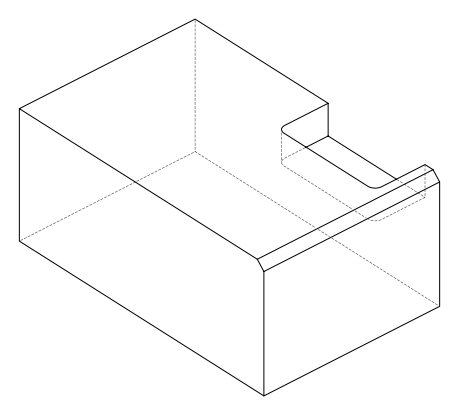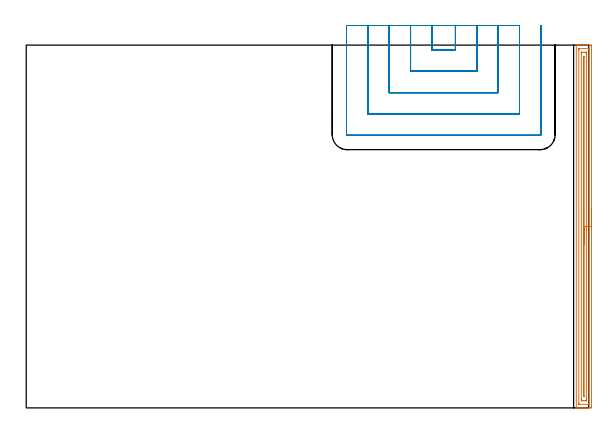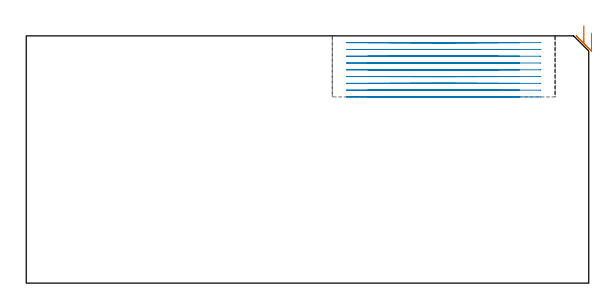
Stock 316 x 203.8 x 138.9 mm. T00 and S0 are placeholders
(PLAN: 2 operations, 1 tool changes, 28.4 min)
(1 AREA_MILL | FG_CHAMFER_SURFACE | UGT0205_001 | 6.67 min | 7367 mm3)
(2 MILL_SLOT | SLOT_PARTIAL_RECTANGULAR | NXT0201_012 | Follow Part, ap 4, ae 75% | 21.7 min | 251080 mm3)
(TOOL UGT0205_001 | Chamfer Mill 20 x 3 x 45 deg. | D20 FL50 Z2)
(TOOL NXT0201_012 | ENDMILL 16mm [2P460-1600-NA 1630] | D16 FL38 Z6)
(OP 1 AREA_MILL)
G17 G21 G94 G90
T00 M6
G54
G17 G0 G90 X317.5 Y111.9 S1061 M3
G43 Z148.9 H0
Z140.4
G94 G1 Y111.862 Z139.528 F250.
Y111.748 Z138.664
Y111.559 Z137.812
Y111.297 Z136.98
Y110.963 Z136.174
Y110.56 Z135.4
Y110.092 Z134.664
Y109.56 Z133.972
Y108.971 Z133.329
Y108.328 Z132.74
Y107.636 Z132.209
Y106.9 Z131.74
Y106.126 Z131.337
Y105.32 Z131.003
Y104.488 Z130.741
Y103.636 Z130.552
Y102.772 Z130.438
Y101.9 Z130.4
Y0.606
X317.498 Y0.276 Z130.401
X317.493 Y0.01 Z130.404
X317.176 Y0. Z130.721
X312.814 Z135.081
X311.38 Z136.516
X310.197 Z137.698
X309.231 Z138.668
X309.115 Z138.777
X309.072 Y0.002 Z138.82
X309.002 Y0.01 Z138.888
X309. Y0.159 Z138.9
Y203.641
X309.002 Y203.79 Z138.888
X309.114 Y203.798 Z138.778
X309.232 Y203.8 Z138.668
X309.574 Z138.326
X310.197 Z137.698
X312.253 Z135.644
X312.814 Z135.081
X313.248 Z134.648
X316.895 Z131.002
X317.176 Y203.797 Z130.721
X317.493 Y203.79 Z130.404
X317.498 Y203.524 Z130.401
X317.5 Y203.194 Z130.4
Y202.863
Y101.9
X316.086 Z131.814
X316.085 Y2.614 Z131.815
X316.084 Y2.391 Z131.816
X316.08 Y2.056 Z131.82
X316.079 Y2.022 Z131.821
X316.041 Y2.01 Z131.859
X315.94 Y2.005 Z131.96
X315.812 Y2.001 Z132.088
X310.578 Y2. Z137.322
X310.453 Y2.003 Z137.447
X310.428 Y2.006 Z137.472
X310.421 Y2.01 Z137.479
X310.418 Y2.017 Z137.482
X310.416 Y2.046 Z137.484
X310.414 Y2.168 Z137.486
Y2.391
X310.415 Y201.186 Z137.485
X310.416 Y201.409 Z137.484
X310.42 Y201.744 Z137.48
X310.421 Y201.778 Z137.479
X310.459 Y201.79 Z137.441
X310.56 Y201.795 Z137.34
X310.688 Y201.799 Z137.212
X315.922 Y201.8 Z131.978
X316.047 Y201.798 Z131.853
X316.072 Y201.794 Z131.828
X316.079 Y201.79 Z131.821
X316.082 Y201.783 Z131.818
X316.084 Y201.754 Z131.816
X316.086 Y201.632 Z131.814
Y201.409
Y101.9
X314.671 Z133.229
Y4.952
X314.67 Y4.175 Z133.23
X314.668 Y4.063 Z133.232
X314.665 Y4.024 Z133.235
X314.661 Y4.01 Z133.239
X314.644 Y4.007 Z133.256
X314.559 Y4.004 Z133.341
X313.857 Y4. Z134.043
X312.985 Z134.915
X312.112 Y4.001 Z135.788
X311.941 Y4.003 Z135.959
X311.885 Y4.006 Z136.015
X311.844 Y4.009 Z136.056
X311.835 Y4.061 Z136.065
X311.832 Y4.175 Z136.068
X311.83 Y4.29 Z136.07
X311.828 Y5.068 Z136.072
Y198.848
X311.83 Y199.625 Z136.07
X311.832 Y199.737 Z136.068
X311.835 Y199.776 Z136.065
X311.839 Y199.79 Z136.061
X311.856 Y199.793 Z136.044
X311.941 Y199.796 Z135.959
X312.642 Y199.8 Z135.258
X313.515 Z134.385
X314.387 Z133.513
X314.559 Y199.797 Z133.341
X314.615 Y199.794 Z133.285
X314.656 Y199.791 Z133.244
X314.665 Y199.739 Z133.235
X314.668 Y199.625 Z133.232
X314.67 Y199.51 Z133.23
X314.672 Y198.732 Z133.228
X314.671 Y101.9 Z133.229
X313.257 Z134.643
Y6.838
X313.252 Y6.405 Z134.648
X313.249 Y6.314 Z134.651
X313.244 Y6.399 Z134.656
X313.243 Y6.414 Z134.657
Y197.386
X313.244 Y197.4 Z134.656
X313.25 Y197.419 Z134.65
X313.256 Y197.401 Z134.644
X313.257 Y197.386 Z134.643
Y101.9
Y101.028 Z134.681
Y100.164 Z134.795
Y99.312 Z134.983
Y98.48 Z135.246
Y97.674 Z135.58
Y96.9 Z135.982
Y96.164 Z136.451
Y95.472 Z136.982
Y94.829 Z137.572
Y94.24 Z138.215
Y93.708 Z138.907
Y93.24 Z139.643
Y92.837 Z140.417
Y92.503 Z141.223
Y92.241 Z142.055
Y92.052 Z142.906
Y91.938 Z143.771
Y91.9 Z144.643
G0 Z148.9
M5
M2
(OP 2 MILL_SLOT)
G17 G21 G94 G90
T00 M6
G54
G17 G0 G90 X227.9 Y214.8 S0 M3
G43 Z148.9 H1
Z135.089
G94 G1 Y211.8 F250.
Y201.1 F500.
X241.1
Y211.8
Y214.8 F250.
X215.9
Y211.8
Y189.1 F500.
X253.1
Y211.8
Y214.8 F250.
X203.9
Y211.8
Y177.1 F500.
X265.1
Y211.8
Y214.8 F250.
X191.9
Y211.8
Y165.1 F500.
X277.1
Y211.8
Y214.8 F250.
X179.9
Y211.8
Y153.5 F500.
G3 X180.3 Y153.1 R0.4
G1 X288.7
G3 X289.1 Y153.5 R0.4
G1 Y211.8
Y214.8 F250.
G0 X227.9 Z131.278
G1 Y211.8
Y201.1 F500.
X241.1
Y211.8
Y214.8 F250.
X215.9
Y211.8
Y189.1 F500.
X253.1
Y211.8
Y214.8 F250.
X203.9
Y211.8
Y177.1 F500.
X265.1
Y211.8
Y214.8 F250.
X191.9
Y211.8
Y165.1 F500.
X277.1
Y211.8
Y214.8 F250.
X179.9
Y211.8
Y153.5 F500.
G3 X180.3 Y153.1 R0.4
G1 X288.7
G3 X289.1 Y153.5 R0.4
G1 Y211.8
Y214.8 F250.
G0 X227.9 Z127.467
G1 Y211.8
Y201.1 F500.
X241.1
Y211.8
Y214.8 F250.
X215.9
Y211.8
Y189.1 F500.
X253.1
Y211.8
Y214.8 F250.
X203.9
Y211.8
Y177.1 F500.
X265.1
Y211.8
Y214.8 F250.
X191.9
Y211.8
Y165.1 F500.
X277.1
Y211.8
Y214.8 F250.
X179.9
Y211.8
Y153.5 F500.
G3 X180.3 Y153.1 R0.4
G1 X288.7
G3 X289.1 Y153.5 R0.4
G1 Y211.8
Y214.8 F250.
G0 X227.9 Z123.655
G1 Y211.8
Y201.1 F500.
X241.1
Y211.8
Y214.8 F250.
X215.9
Y211.8
Y189.1 F500.
X253.1
Y211.8
Y214.8 F250.
X203.9
Y211.8
Y177.1 F500.
X265.1
Y211.8
Y214.8 F250.
X191.9
Y211.8
Y165.1 F500.
X277.1
Y211.8
Y214.8 F250.
X179.9
Y211.8
Y153.5 F500.
G3 X180.3 Y153.1 R0.4
G1 X288.7
G3 X289.1 Y153.5 R0.4
G1 Y211.8
Y214.8 F250.
G0 X227.9 Z119.844
G1 Y211.8
Y201.1 F500.
X241.1
Y211.8
Y214.8 F250.
X215.9
Y211.8
Y189.1 F500.
X253.1
Y211.8
Y214.8 F250.
X203.9
Y211.8
Y177.1 F500.
X265.1
Y211.8
Y214.8 F250.
X191.9
Y211.8
Y165.1 F500.
X277.1
Y211.8
Y214.8 F250.
X179.9
Y211.8
Y153.5 F500.
G3 X180.3 Y153.1 R0.4
G1 X288.7
G3 X289.1 Y153.5 R0.4
G1 Y211.8
Y214.8 F250.
G0 X227.9 Z116.033
G1 Y211.8
Y201.1 F500.
X241.1
Y211.8
Y214.8 F250.
X215.9
Y211.8
Y189.1 F500.
X253.1
Y211.8
Y214.8 F250.
X203.9
Y211.8
Y177.1 F500.
X265.1
Y211.8
Y214.8 F250.
X191.9
Y211.8
Y165.1 F500.
X277.1
Y211.8
Y214.8 F250.
X179.9
Y211.8
Y153.5 F500.
G3 X180.3 Y153.1 R0.4
G1 X288.7
G3 X289.1 Y153.5 R0.4
G1 Y211.8
Y214.8 F250.
G0 X227.9 Z112.222
G1 Y211.8
Y201.1 F500.
X241.1
Y211.8
Y214.8 F250.
X215.9
Y211.8
Y189.1 F500.
X253.1
Y211.8
Y214.8 F250.
X203.9
Y211.8
Y177.1 F500.
X265.1
Y211.8
Y214.8 F250.
X191.9
Y211.8
Y165.1 F500.
X277.1
Y211.8
Y214.8 F250.
X179.9
Y211.8
Y153.5 F500.
G3 X180.3 Y153.1 R0.4
G1 X288.7
G3 X289.1 Y153.5 R0.4
G1 Y211.8
Y214.8 F250.
G0 X227.9 Z108.411
G1 Y211.8
Y201.1 F500.
X241.1
Y211.8
Y214.8 F250.
X215.9
Y211.8
Y189.1 F500.
X253.1
Y211.8
Y214.8 F250.
X203.9
Y211.8
Y177.1 F500.
X265.1
Y211.8
Y214.8 F250.
X191.9
Y211.8
Y165.1 F500.
X277.1
Y211.8
Y214.8 F250.
X179.9
Y211.8
Y153.5 F500.
G3 X180.3 Y153.1 R0.4
G1 X288.7
G3 X289.1 Y153.5 R0.4
G1 Y211.8
Y214.8 F250.
G0 X227.9 Z104.6
G1 Y211.8
Y201.1 F500.
X241.1
Y211.8
Y214.8 F250.
X215.9
Y211.8
Y189.1 F500.
X253.1
Y211.8
Y214.8 F250.
X203.9
Y211.8
Y177.1 F500.
X265.1
Y211.8
Y214.8 F250.
X191.9
Y211.8
Y165.1 F500.
X277.1
Y211.8
Y214.8 F250.
X179.9
Y211.8
Y153.5 F500.
G3 X180.3 Y153.1 R0.4
G1 X288.7
G3 X289.1 Y153.5 R0.4
G1 Y211.8
Y214.8 F250.
G0 Z148.9
M5
M2
